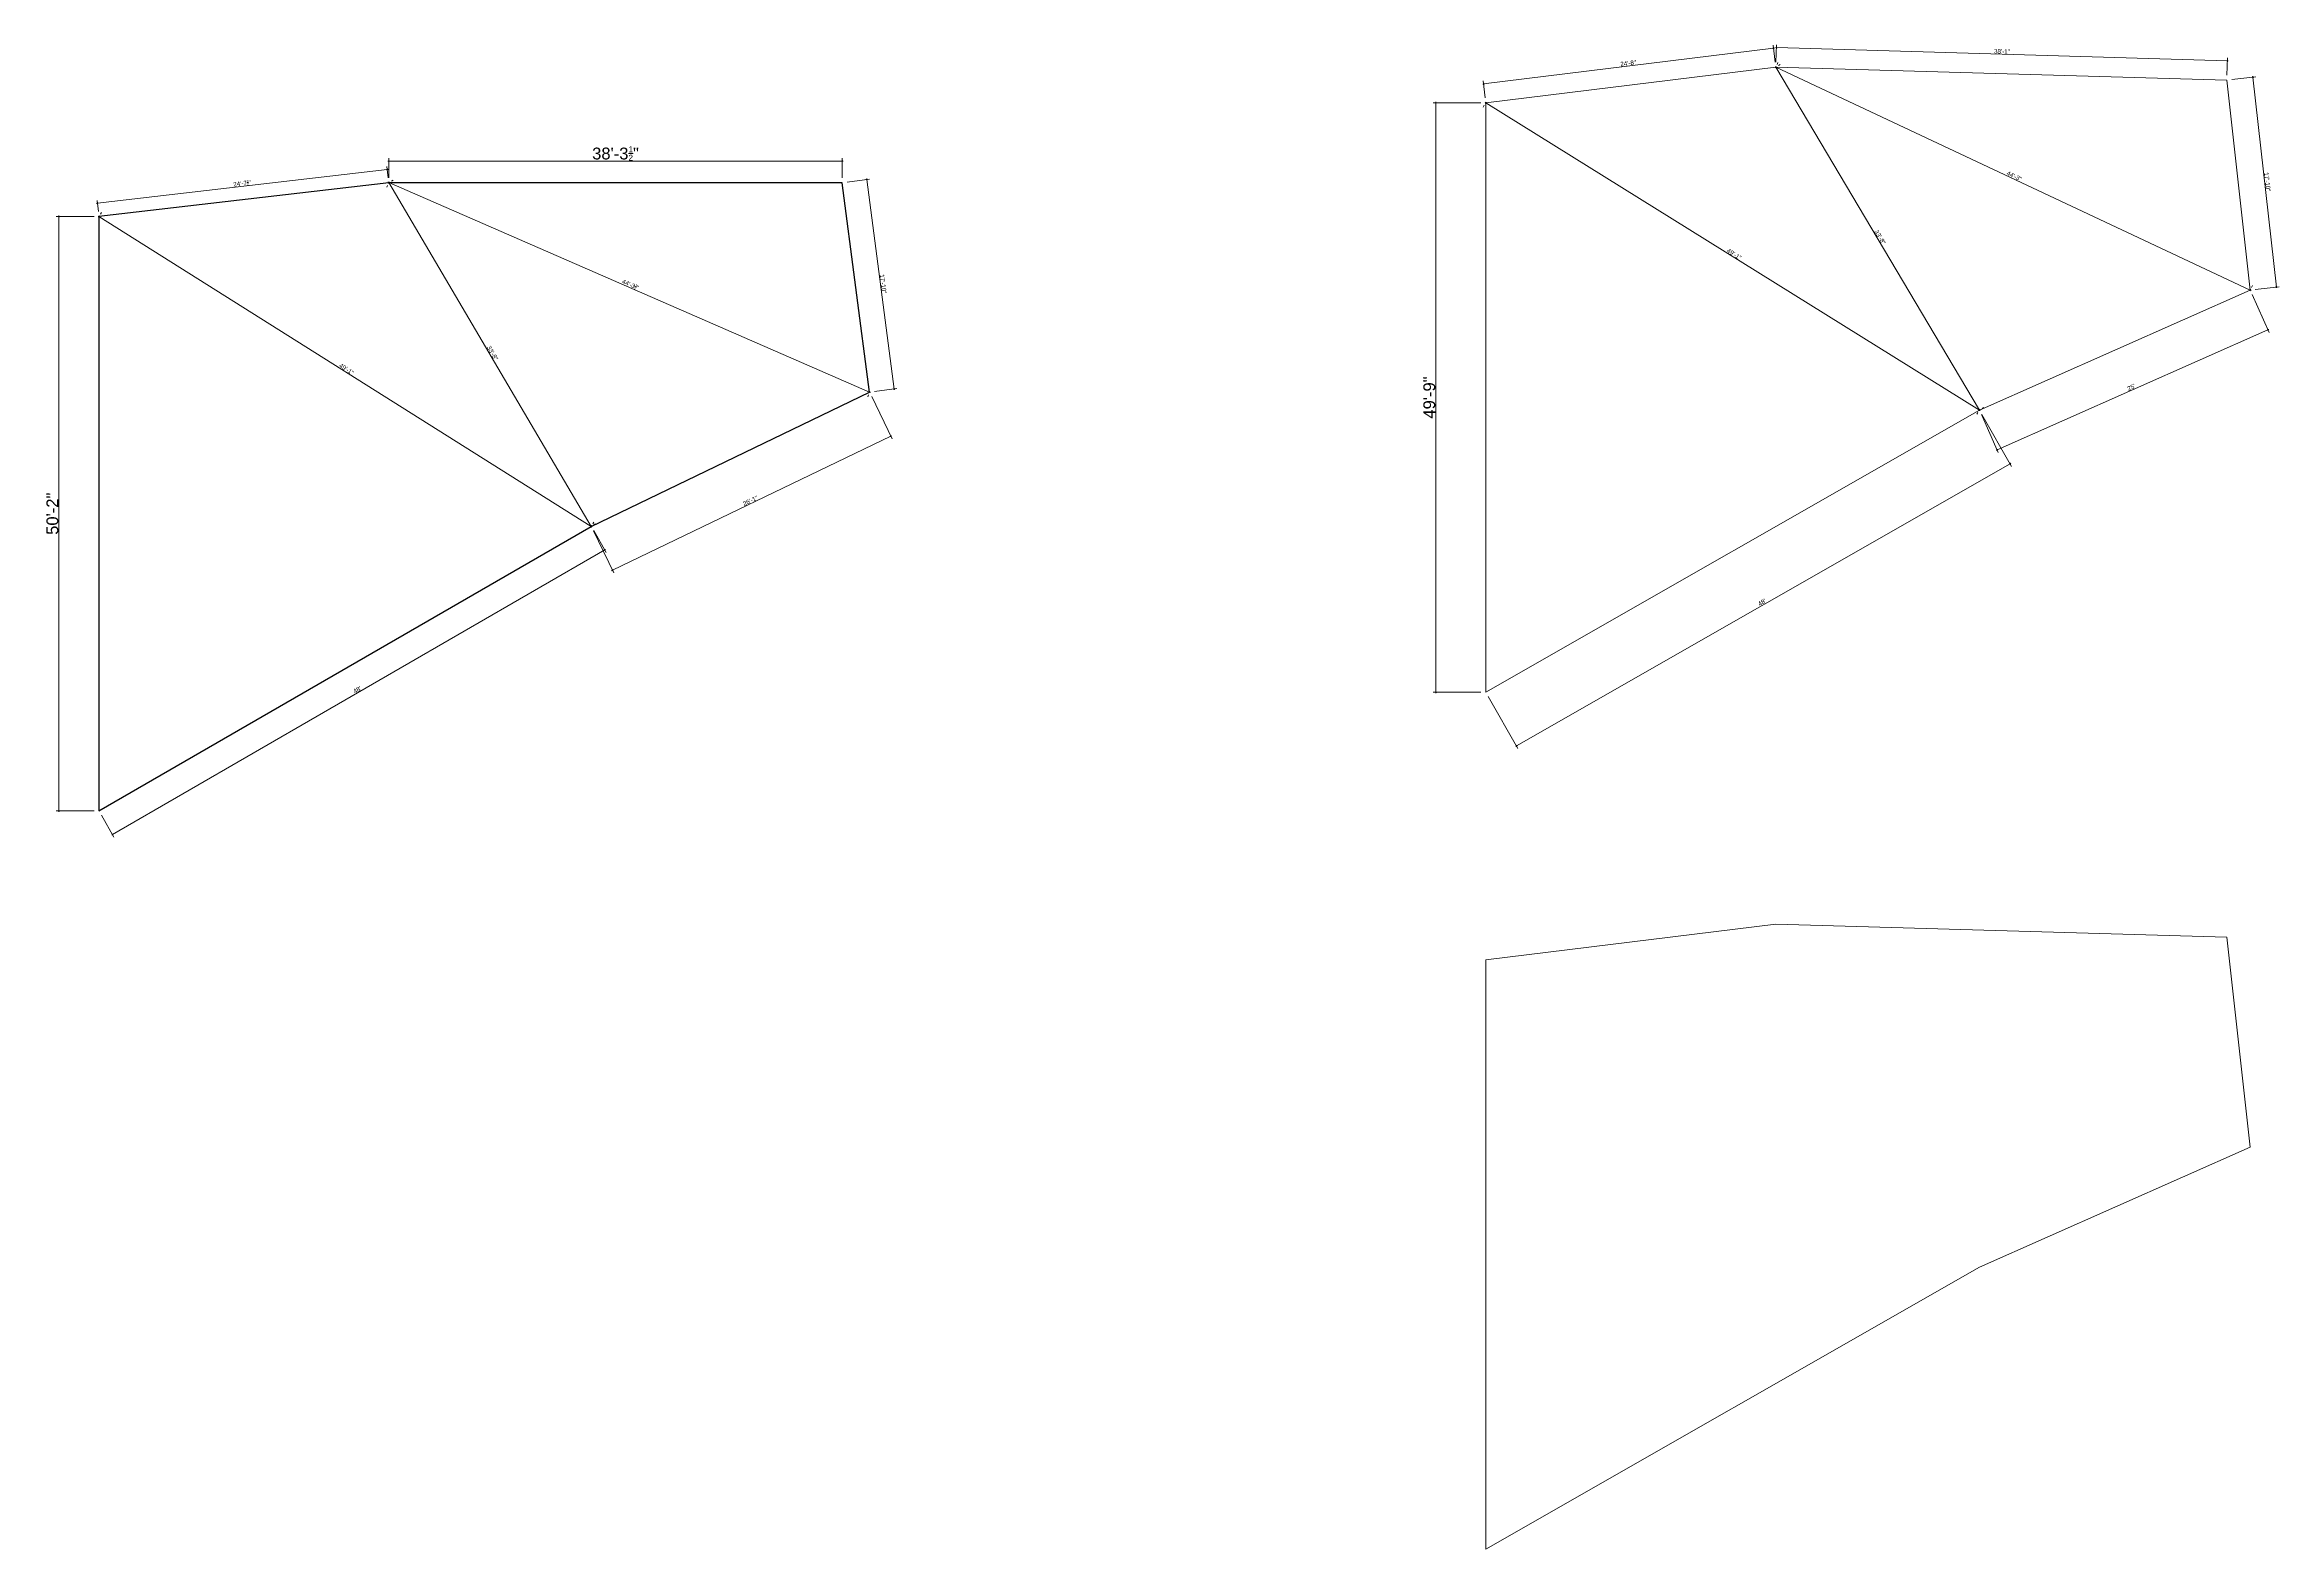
# Model space of a CAD drawing. Header units: inches. Extents: x 2 to 197762, y -33236 to 9.
# Drawn here: x 30099 to 32362, y -18539 to -17016 of the extents above; entities that cross this region are included whole.
import ezdxf

# ---------------------------------------------------------------- set-up
doc = ezdxf.new("R2010")
doc.units = ezdxf.units.IN
doc.header["$LTSCALE"] = 5
doc.header["$MEASUREMENT"] = 0
doc.layers.add('A-WALL', color=7, linetype='Continuous', lineweight=9)
doc.layers.add('dim line', color=7, linetype='Continuous', lineweight=15, true_color=0xfab2b2)
doc.layers.add('WALL', color=7, linetype='Continuous')
doc.styles.get("Standard").update_dxf_attribs({"font": 'arial.ttf'})
doc.dimstyles.new('Standard$0', dxfattribs={"dimtxt": 6, "dimasz": 4, "dimexe": 3, "dimexo": 6, "dimgap": 3, "dimtad": 1, "dimdec": 1, "dimzin": 0, "dimdsep": 46, "dimlunit": 4, "dimtxsty": 'Standard', "dimcen": 0.09, "dimclrd": 6, "dimclre": 6, "dimclrt": 7, "dimadec": 0, "dimazin": 0, "dimtfac": 1, "dimtdec": 1, "dimtix": 1, "dimtofl": 0, "dimtmove": 1, "dimatfit": 3, "dimfxl": 1, "dimtolj": 1, "dimtzin": 0, "dimlwd": 18, "dimlwe": 18, "dimarcsym": 0})

# ---------------------------------------------------------------- blocks, each defined once
blk = doc.blocks.new('oblique')
at = {"color": 0, "lineweight": -2}
blk.add_line((0.25, 0.25), (-0.25, -0.25), dxfattribs=at)
at = {"layer": 'dim line', "lineweight": 9}
for p, q in [((-0.4375, 0), (0.4375, 0)), ((0, 0.4375), (0, -0.4375))]:
    blk.add_line(p, q, dxfattribs=at)
blk = doc.blocks.new('*D516')
at = {"layer": 'A-WALL', "color": 33, "lineweight": 0, "ltscale": 5, "transparency": 16777216}
blk.add_line((30445.7, -17142.1), (30152.1, -17176.3), dxfattribs=at)
at = {"layer": 'A-WALL', "color": 47, "lineweight": 0, "ltscale": 5, "transparency": 16777216}
for p, q in [((30446.7, -17150.5), (30445.4, -17139.1)), ((30153.1, -17184.7), (30151.8, -17173.4))]:
    blk.add_line(p, q, dxfattribs=at)
at = {"layer": 'Defpoints', "color": 0, "ltscale": 5, "transparency": 16777216}
for p in [(30447.3, -17155.4), (30152.1, -17176.3), (30153.7, -17189.7)]:
    blk.add_point(p, dxfattribs=at)
at = {"layer": 'A-WALL', "color": 33, "lineweight": 0, "ltscale": 5, "transparency": 16777216, "xscale": 2, "yscale": 2, "zscale": 2}
for p, rotation in [((30445.7, -17142.1), 6.656485109489738), ((30152.1, -17176.3), 186.6564851094898)]:
    blk.add_blockref('oblique', p, dxfattribs=dict(at, rotation=rotation))
at = {"layer": 'A-WALL', "color": 7, "ltscale": 5, "transparency": 16777216, "insert": (30298.6, -17156.1), "char_height": 4.5, "attachment_point": 5, "rotation": 6.6565}
blk.add_mtext('\\A1;24\'-7{\\H0.5x;\\S1/2;}"', dxfattribs=at)
blk = doc.blocks.new('_OBLIQUE')
at = {"color": 0, "linetype": 'ByBlock'}
blk.add_line((-0.5, -0.5), (0.5, 0.5), dxfattribs=at)
blk = doc.blocks.new('*D517')
at = {"layer": 'A-WALL', "color": 47, "lineweight": 0, "ltscale": 5, "transparency": 16777216}
for p, q in [((30447.3, -17150.4), (30447.3, -17130.6)), ((30906.7, -17150.4), (30906.7, -17130.6))]:
    blk.add_line(p, q, dxfattribs=at)
at = {"layer": 'A-WALL', "color": 33, "lineweight": 0, "ltscale": 5, "transparency": 16777216}
blk.add_line((30906.7, -17133.6), (30447.3, -17133.6), dxfattribs=at)
at = {"layer": 'Defpoints', "color": 0, "ltscale": 5, "transparency": 16777216}
for p in [(30447.3, -17133.6), (30447.3, -17155.4), (30906.7, -17155.4)]:
    blk.add_point(p, dxfattribs=at)
at = {"layer": 'A-WALL', "color": 33, "lineweight": 0, "ltscale": 5, "transparency": 16777216, "xscale": 2, "yscale": 2, "zscale": 2, "rotation": 180}
blk.add_blockref('oblique', (30447.3, -17133.6), dxfattribs=at)
at = {"layer": 'A-WALL', "color": 33, "lineweight": 0, "ltscale": 5, "transparency": 16777216, "xscale": 2, "yscale": 2, "zscale": 2}
blk.add_blockref('oblique', (30906.7, -17133.6), dxfattribs=at)
at = {"layer": 'A-WALL', "color": 7, "ltscale": 5, "transparency": 16777216, "insert": (30677, -17125.9), "char_height": 12, "attachment_point": 5}
blk.add_mtext('\\A1;38\'-3{\\H0.5x;\\S1/2;}"', dxfattribs=at)
blk = doc.blocks.new('*D518')
at = {"layer": 'A-WALL', "color": 47, "lineweight": 0, "ltscale": 5, "transparency": 16777216}
for p, q in [((30911.6, -17154.8), (30934.4, -17151.8)), ((30939.3, -17367), (30962.1, -17364))]:
    blk.add_line(p, q, dxfattribs=at)
at = {"layer": 'A-WALL', "color": 33, "lineweight": 0, "ltscale": 5, "transparency": 16777216}
blk.add_line((30959.2, -17364.4), (30931.5, -17152.2), dxfattribs=at)
at = {"layer": 'Defpoints', "color": 0, "ltscale": 5, "transparency": 16777216}
for p in [(30906.7, -17155.4), (30931.5, -17152.2), (30934.4, -17367.6)]:
    blk.add_point(p, dxfattribs=at)
at = {"layer": 'A-WALL', "color": 33, "lineweight": 0, "ltscale": 5, "transparency": 16777216, "xscale": 2, "yscale": 2, "zscale": 2}
for p, rotation in [((30931.5, -17152.2), 97.43550611295043), ((30959.2, -17364.4), 277.4355061129505)]:
    blk.add_blockref('oblique', p, dxfattribs=dict(at, rotation=rotation))
at = {"layer": 'A-WALL', "color": 7, "ltscale": 5, "transparency": 16777216, "insert": (30948.1, -17257.9), "char_height": 4.5, "attachment_point": 5, "rotation": 277.4355}
blk.add_mtext('\\A1;17\'-10"', dxfattribs=at)
blk = doc.blocks.new('*D519')
at = {"layer": 'A-WALL', "color": 47, "lineweight": 0, "ltscale": 5, "transparency": 16777216}
for p, q in [((30936.5, -17372.1), (30957.1, -17414.8)), ((30654.6, -17508), (30675.1, -17550.7))]:
    blk.add_line(p, q, dxfattribs=at)
at = {"layer": 'A-WALL', "color": 33, "lineweight": 0, "ltscale": 5, "transparency": 16777216}
blk.add_line((30673.8, -17548), (30955.8, -17412.1), dxfattribs=at)
at = {"layer": 'Defpoints', "color": 0, "ltscale": 5, "transparency": 16777216}
for p in [(30934.4, -17367.6), (30955.8, -17412.1), (30652.4, -17503.5)]:
    blk.add_point(p, dxfattribs=at)
at = {"layer": 'A-WALL', "color": 33, "lineweight": 0, "ltscale": 5, "transparency": 16777216, "xscale": 2, "yscale": 2, "zscale": 2}
for p, rotation in [((30955.8, -17412.1), 25.72641114425587), ((30673.8, -17548), 205.7264111442559)]:
    blk.add_blockref('oblique', p, dxfattribs=dict(at, rotation=rotation))
at = {"layer": 'A-WALL', "color": 7, "ltscale": 5, "transparency": 16777216, "insert": (30813.6, -17477.5), "char_height": 4.5, "attachment_point": 5, "rotation": 25.7264}
blk.add_mtext('\\A1;26\'-1"', dxfattribs=at)
blk = doc.blocks.new('*D520')
at = {"layer": 'A-WALL', "color": 47, "lineweight": 0, "ltscale": 5, "transparency": 16777216}
for p, q in [((30654.9, -17507.8), (30667.6, -17529.9)), ((30156.2, -17796), (30168.9, -17818.1))]:
    blk.add_line(p, q, dxfattribs=at)
at = {"layer": 'A-WALL', "color": 33, "lineweight": 0, "ltscale": 5, "transparency": 16777216}
blk.add_line((30167.4, -17815.5), (30666.1, -17527.3), dxfattribs=at)
at = {"layer": 'Defpoints', "color": 0, "ltscale": 5, "transparency": 16777216}
for p in [(30652.4, -17503.5), (30666.1, -17527.3), (30153.7, -17791.7)]:
    blk.add_point(p, dxfattribs=at)
at = {"layer": 'A-WALL', "color": 33, "lineweight": 0, "ltscale": 5, "transparency": 16777216, "xscale": 2, "yscale": 2, "zscale": 2}
for p, rotation in [((30666.1, -17527.3), 30.02282740669087), ((30167.4, -17815.5), 210.0228274066909)]:
    blk.add_blockref('oblique', p, dxfattribs=dict(at, rotation=rotation))
at = {"layer": 'A-WALL', "color": 7, "ltscale": 5, "transparency": 16777216, "insert": (30415.4, -17669), "char_height": 4.5, "attachment_point": 5, "rotation": 30.0228}
blk.add_mtext("\\A1;48'", dxfattribs=at)
blk = doc.blocks.new('*D521')
at = {"layer": 'A-WALL', "color": 47, "lineweight": 0, "ltscale": 5, "transparency": 16777216}
for p, q in [((30148.7, -17189.7), (30110.2, -17189.7)), ((30148.7, -17791.7), (30110.2, -17791.7))]:
    blk.add_line(p, q, dxfattribs=at)
at = {"layer": 'A-WALL', "color": 33, "lineweight": 0, "ltscale": 5, "transparency": 16777216}
blk.add_line((30113.2, -17189.7), (30113.2, -17791.7), dxfattribs=at)
at = {"layer": 'Defpoints', "color": 0, "ltscale": 5, "transparency": 16777216}
for p in [(30153.7, -17189.7), (30113.2, -17791.7), (30153.7, -17791.7)]:
    blk.add_point(p, dxfattribs=at)
at = {"layer": 'A-WALL', "color": 33, "lineweight": 0, "ltscale": 5, "transparency": 16777216, "xscale": 2, "yscale": 2, "zscale": 2}
for p, rotation in [((30113.2, -17189.7), 90), ((30113.2, -17791.7), 270)]:
    blk.add_blockref('oblique', p, dxfattribs=dict(at, rotation=rotation))
at = {"layer": 'A-WALL', "color": 7, "ltscale": 5, "transparency": 16777216, "insert": (30106.6, -17490.7), "char_height": 12, "attachment_point": 5, "rotation": 90}
blk.add_mtext('\\A1;50\'-2"', dxfattribs=at)
blk = doc.blocks.new('*D522')
at = {"layer": 'A-WALL', "color": 33, "lineweight": 0, "ltscale": 5, "transparency": 16777216}
blk.add_line((30153.7, -17189.7), (30652.4, -17503.5), dxfattribs=at)
at = {"layer": 'A-WALL', "color": 47, "lineweight": 0, "ltscale": 5, "transparency": 16777216}
for p, q in [((30156.3, -17185.5), (30155.3, -17187.2)), ((30655.1, -17499.3), (30654, -17501))]:
    blk.add_line(p, q, dxfattribs=at)
at = {"layer": 'Defpoints', "color": 0, "ltscale": 5, "transparency": 16777216}
for p in [(30153.7, -17189.7), (30652.4, -17503.5), (30652.4, -17503.5)]:
    blk.add_point(p, dxfattribs=at)
at = {"layer": 'A-WALL', "color": 33, "lineweight": 0, "ltscale": 5, "transparency": 16777216, "xscale": 2, "yscale": 2, "zscale": 2}
for p, rotation in [((30153.7, -17189.7), 147.8211343331259), ((30652.4, -17503.5), 327.8211343331259)]:
    blk.add_blockref('oblique', p, dxfattribs=dict(at, rotation=rotation))
at = {"layer": 'A-WALL', "color": 7, "ltscale": 5, "transparency": 16777216, "insert": (30404.5, -17344.2), "char_height": 4.5, "attachment_point": 5, "rotation": 327.8211}
blk.add_mtext('\\A1;49\'-1"', dxfattribs=at)
blk = doc.blocks.new('*D523')
at = {"layer": 'A-WALL', "color": 33, "lineweight": 0, "ltscale": 5, "transparency": 16777216}
blk.add_line((30447.3, -17155.4), (30652.4, -17503.5), dxfattribs=at)
at = {"layer": 'A-WALL', "color": 47, "lineweight": 0, "ltscale": 5, "transparency": 16777216}
for p, q in [((30451.6, -17152.9), (30449.9, -17153.9)), ((30656.7, -17501), (30655, -17502))]:
    blk.add_line(p, q, dxfattribs=at)
at = {"layer": 'Defpoints', "color": 0, "ltscale": 5, "transparency": 16777216}
for p in [(30447.3, -17155.4), (30652.4, -17503.5), (30652.4, -17503.5)]:
    blk.add_point(p, dxfattribs=at)
at = {"layer": 'A-WALL', "color": 33, "lineweight": 0, "ltscale": 5, "transparency": 16777216, "xscale": 2, "yscale": 2, "zscale": 2}
for p, rotation in [((30447.3, -17155.4), 120.5085900979861), ((30652.4, -17503.5), 300.5085900979861)]:
    blk.add_blockref('oblique', p, dxfattribs=dict(at, rotation=rotation))
at = {"layer": 'A-WALL', "color": 7, "ltscale": 5, "transparency": 16777216, "insert": (30552.3, -17328), "char_height": 4.5, "attachment_point": 5, "rotation": 300.5086}
blk.add_mtext('\\A1;33\'-8"', dxfattribs=at)
blk = doc.blocks.new('*D524')
at = {"layer": 'A-WALL', "color": 47, "lineweight": 0, "ltscale": 5, "transparency": 16777216}
for p, q in [((30445.3, -17160), (30446.1, -17158.2)), ((30932.4, -17372.2), (30933.2, -17370.4))]:
    blk.add_line(p, q, dxfattribs=at)
at = {"layer": 'A-WALL', "color": 33, "lineweight": 0, "ltscale": 5, "transparency": 16777216}
blk.add_line((30447.3, -17155.4), (30934.4, -17367.6), dxfattribs=at)
at = {"layer": 'Defpoints', "color": 0, "ltscale": 5, "transparency": 16777216}
for p in [(30447.3, -17155.4), (30934.4, -17367.6), (30934.4, -17367.6)]:
    blk.add_point(p, dxfattribs=at)
at = {"layer": 'A-WALL', "color": 33, "lineweight": 0, "ltscale": 5, "transparency": 16777216, "xscale": 2, "yscale": 2, "zscale": 2}
for p, rotation in [((30447.3, -17155.4), 156.4590553134305), ((30934.4, -17367.6), 336.4590553134306)]:
    blk.add_blockref('oblique', p, dxfattribs=dict(at, rotation=rotation))
at = {"layer": 'A-WALL', "color": 7, "ltscale": 5, "transparency": 16777216, "insert": (30692.1, -17258.6), "char_height": 4.5, "attachment_point": 5, "rotation": 336.4591}
blk.add_mtext('\\A1;44\'-3{\\H0.5x;\\S1/2;}"', dxfattribs=at)
blk = doc.blocks.new('*D525')
at = {"layer": 'A-WALL', "color": 33, "lineweight": 0, "ltscale": 5, "transparency": 16777216}
blk.add_line((31556.3, -17055.4), (31850, -17019.2), dxfattribs=at)
at = {"layer": 'A-WALL', "color": 47, "lineweight": 0, "ltscale": 5, "transparency": 16777216}
for p, q in [((31851.8, -17033.4), (31849.7, -17016.3)), ((31558, -17069.6), (31555.9, -17052.4))]:
    blk.add_line(p, q, dxfattribs=at)
at = {"layer": 'Defpoints', "color": 0, "ltscale": 5, "transparency": 16777216}
for p in [(31850, -17019.2), (31852.4, -17038.4), (31558.6, -17074.5)]:
    blk.add_point(p, dxfattribs=at)
at = {"layer": 'A-WALL', "color": 33, "lineweight": 0, "ltscale": 5, "transparency": 16777216, "xscale": 2, "yscale": 2, "zscale": 2}
for p, rotation in [((31850, -17019.2), 7.018816084366373), ((31556.3, -17055.4), 187.0188160843664)]:
    blk.add_blockref('oblique', p, dxfattribs=dict(at, rotation=rotation))
at = {"layer": 'A-WALL', "color": 7, "ltscale": 5, "transparency": 16777216, "insert": (31702.8, -17034.5), "char_height": 4.5, "attachment_point": 5, "rotation": 7.0188}
blk.add_mtext('\\A1;24\'-8"', dxfattribs=at)
blk = doc.blocks.new('*D526')
at = {"layer": 'A-WALL', "color": 47, "lineweight": 0, "ltscale": 5, "transparency": 16777216}
for p, q in [((31852.5, -17033.4), (31853, -17015.7)), ((32309.3, -17046.5), (32309.9, -17028.9))]:
    blk.add_line(p, q, dxfattribs=at)
at = {"layer": 'A-WALL', "color": 33, "lineweight": 0, "ltscale": 5, "transparency": 16777216}
blk.add_line((32309.8, -17031.9), (31853, -17018.7), dxfattribs=at)
at = {"layer": 'Defpoints', "color": 0, "ltscale": 5, "transparency": 16777216}
for p in [(31853, -17018.7), (31852.4, -17038.4), (32309.2, -17051.5)]:
    blk.add_point(p, dxfattribs=at)
at = {"layer": 'A-WALL', "color": 33, "lineweight": 0, "ltscale": 5, "transparency": 16777216, "xscale": 2, "yscale": 2, "zscale": 2}
for p, rotation in [((31853, -17018.7), 178.3509161313351), ((32309.8, -17031.9), 358.3509161313351)]:
    blk.add_blockref('oblique', p, dxfattribs=dict(at, rotation=rotation))
at = {"layer": 'A-WALL', "color": 7, "ltscale": 5, "transparency": 16777216, "insert": (32081.4, -17022.5), "char_height": 4.5, "attachment_point": 5, "rotation": 358.3509}
blk.add_mtext('\\A1;38\'-1"', dxfattribs=at)
blk = doc.blocks.new('*D527')
at = {"layer": 'A-WALL', "color": 47, "lineweight": 0, "ltscale": 5, "transparency": 16777216}
for p, q in [((31553.6, -17074.5), (31505.1, -17074.5)), ((31553.6, -17671.5), (31505.1, -17671.5))]:
    blk.add_line(p, q, dxfattribs=at)
at = {"layer": 'A-WALL', "color": 33, "lineweight": 0, "ltscale": 5, "transparency": 16777216}
blk.add_line((31508.1, -17074.5), (31508.1, -17671.5), dxfattribs=at)
at = {"layer": 'Defpoints', "color": 0, "ltscale": 5, "transparency": 16777216}
for p in [(31558.6, -17074.5), (31508.1, -17671.5), (31558.6, -17671.5)]:
    blk.add_point(p, dxfattribs=at)
at = {"layer": 'A-WALL', "color": 33, "lineweight": 0, "ltscale": 5, "transparency": 16777216, "xscale": 2, "yscale": 2, "zscale": 2}
for p, rotation in [((31508.1, -17074.5), 90), ((31508.1, -17671.5), 270)]:
    blk.add_blockref('oblique', p, dxfattribs=dict(at, rotation=rotation))
at = {"layer": 'A-WALL', "color": 7, "ltscale": 5, "transparency": 16777216, "insert": (31501.4, -17373), "char_height": 12, "attachment_point": 5, "rotation": 90}
blk.add_mtext('\\A1;49\'-9"', dxfattribs=at)
blk = doc.blocks.new('*D528')
at = {"layer": 'A-WALL', "color": 47, "lineweight": 0, "ltscale": 5, "transparency": 16777216}
for p, q in [((32061.2, -17390.1), (32091.2, -17442.7)), ((31561.1, -17675.9), (31591.1, -17728.5))]:
    blk.add_line(p, q, dxfattribs=at)
at = {"layer": 'A-WALL', "color": 33, "lineweight": 0, "ltscale": 5, "transparency": 16777216}
blk.add_line((32089.7, -17440), (31589.7, -17725.9), dxfattribs=at)
at = {"layer": 'Defpoints', "color": 0, "ltscale": 5, "transparency": 16777216}
for p in [(32058.7, -17385.7), (31558.6, -17671.5), (31589.7, -17725.9)]:
    blk.add_point(p, dxfattribs=at)
at = {"layer": 'A-WALL', "color": 33, "lineweight": 0, "ltscale": 5, "transparency": 16777216, "xscale": 2, "yscale": 2, "zscale": 2}
for p, rotation in [((32089.7, -17440), 29.74943163839559), ((31589.7, -17725.9), 209.7494316383956)]:
    blk.add_blockref('oblique', p, dxfattribs=dict(at, rotation=rotation))
at = {"layer": 'A-WALL', "color": 7, "ltscale": 5, "transparency": 16777216, "insert": (31838.3, -17580.5), "char_height": 4.5, "attachment_point": 5, "rotation": 29.7494}
blk.add_mtext("\\A1;48'", dxfattribs=at)
blk = doc.blocks.new('*D529')
at = {"layer": 'A-WALL', "color": 47, "lineweight": 0, "ltscale": 5, "transparency": 16777216}
for p, q in [((32335, -17268.8), (32352, -17307.2)), ((32060.7, -17390.3), (32077.7, -17428.7))]:
    blk.add_line(p, q, dxfattribs=at)
at = {"layer": 'A-WALL', "color": 33, "lineweight": 0, "ltscale": 5, "transparency": 16777216}
blk.add_line((32076.5, -17426), (32350.8, -17304.4), dxfattribs=at)
at = {"layer": 'Defpoints', "color": 0, "ltscale": 5, "transparency": 16777216}
for p in [(32333, -17264.2), (32350.8, -17304.4), (32058.7, -17385.7)]:
    blk.add_point(p, dxfattribs=at)
at = {"layer": 'A-WALL', "color": 33, "lineweight": 0, "ltscale": 5, "transparency": 16777216, "xscale": 2, "yscale": 2, "zscale": 2}
for p, rotation in [((32350.8, -17304.4), 23.89684797502169), ((32076.5, -17426), 203.8968479750217)]:
    blk.add_blockref('oblique', p, dxfattribs=dict(at, rotation=rotation))
at = {"layer": 'A-WALL', "color": 7, "ltscale": 5, "transparency": 16777216, "insert": (32212.5, -17362.7), "char_height": 4.5, "attachment_point": 5, "rotation": 23.8968}
blk.add_mtext("\\A1;25'", dxfattribs=at)
blk = doc.blocks.new('*D530')
at = {"layer": 'A-WALL', "color": 47, "lineweight": 0, "ltscale": 5, "transparency": 16777216}
for p, q in [((32314.2, -17051), (32338.6, -17048.2)), ((32337.9, -17263.6), (32362.4, -17260.9))]:
    blk.add_line(p, q, dxfattribs=at)
at = {"layer": 'A-WALL', "color": 33, "lineweight": 0, "ltscale": 5, "transparency": 16777216}
blk.add_line((32359.4, -17261.2), (32335.6, -17048.6), dxfattribs=at)
at = {"layer": 'Defpoints', "color": 0, "ltscale": 5, "transparency": 16777216}
for p in [(32309.2, -17051.5), (32335.6, -17048.6), (32333, -17264.2)]:
    blk.add_point(p, dxfattribs=at)
at = {"layer": 'A-WALL', "color": 33, "lineweight": 0, "ltscale": 5, "transparency": 16777216, "xscale": 2, "yscale": 2, "zscale": 2}
for p, rotation in [((32335.6, -17048.6), 96.37881123059735), ((32359.4, -17261.2), 276.3788112305974)]:
    blk.add_blockref('oblique', p, dxfattribs=dict(at, rotation=rotation))
at = {"layer": 'A-WALL', "color": 7, "ltscale": 5, "transparency": 16777216, "insert": (32350.3, -17154.6), "char_height": 4.5, "attachment_point": 5, "rotation": 276.3788}
blk.add_mtext('\\A1;17\'-10"', dxfattribs=at)
blk = doc.blocks.new('*D531')
at = {"layer": 'A-WALL', "color": 33, "lineweight": 0, "ltscale": 5, "transparency": 16777216}
blk.add_line((32333, -17264.2), (31852.4, -17038.4), dxfattribs=at)
at = {"layer": 'A-WALL', "color": 47, "lineweight": 0, "ltscale": 5, "transparency": 16777216}
for p, q in [((31854.5, -17033.8), (31853.7, -17035.7)), ((32335.1, -17259.7), (32334.3, -17261.5))]:
    blk.add_line(p, q, dxfattribs=at)
at = {"layer": 'Defpoints', "color": 0, "ltscale": 5, "transparency": 16777216}
for p in [(31852.4, -17038.4), (31852.4, -17038.4), (32333, -17264.2)]:
    blk.add_point(p, dxfattribs=at)
at = {"layer": 'A-WALL', "color": 33, "lineweight": 0, "ltscale": 5, "transparency": 16777216, "xscale": 2, "yscale": 2, "zscale": 2}
for p, rotation in [((31852.4, -17038.4), 154.8312552838145), ((32333, -17264.2), 334.8312552838145)]:
    blk.add_blockref('oblique', p, dxfattribs=dict(at, rotation=rotation))
at = {"layer": 'A-WALL', "color": 7, "ltscale": 5, "transparency": 16777216, "insert": (32093.9, -17148.8), "char_height": 4.5, "attachment_point": 5, "rotation": 334.8313}
blk.add_mtext('\\A1;44\'-3"', dxfattribs=at)
blk = doc.blocks.new('*D532')
at = {"layer": 'A-WALL', "color": 33, "lineweight": 0, "ltscale": 5, "transparency": 16777216}
blk.add_line((31852.4, -17038.4), (32058.7, -17385.7), dxfattribs=at)
at = {"layer": 'A-WALL', "color": 47, "lineweight": 0, "ltscale": 5, "transparency": 16777216}
for p, q in [((31856.7, -17035.8), (31855, -17036.8)), ((32063, -17383.2), (32061.3, -17384.2))]:
    blk.add_line(p, q, dxfattribs=at)
at = {"layer": 'Defpoints', "color": 0, "ltscale": 5, "transparency": 16777216}
for p in [(31852.4, -17038.4), (32058.7, -17385.7), (32058.7, -17385.7)]:
    blk.add_point(p, dxfattribs=at)
at = {"layer": 'A-WALL', "color": 33, "lineweight": 0, "ltscale": 5, "transparency": 16777216, "xscale": 2, "yscale": 2, "zscale": 2}
for p, rotation in [((31852.4, -17038.4), 120.7072929695571), ((32058.7, -17385.7), 300.707292969557)]:
    blk.add_blockref('oblique', p, dxfattribs=dict(at, rotation=rotation))
at = {"layer": 'A-WALL', "color": 7, "ltscale": 5, "transparency": 16777216, "insert": (31957.9, -17210.6), "char_height": 4.5, "attachment_point": 5, "rotation": 300.7073}
blk.add_mtext('\\A1;33\'-8"', dxfattribs=at)
blk = doc.blocks.new('*D533')
at = {"layer": 'A-WALL', "color": 47, "lineweight": 0, "ltscale": 5, "transparency": 16777216}
for p, q in [((31556, -17078.8), (31557, -17077.1)), ((32056.1, -17390), (32057.1, -17388.3))]:
    blk.add_line(p, q, dxfattribs=at)
at = {"layer": 'A-WALL', "color": 33, "lineweight": 0, "ltscale": 5, "transparency": 16777216}
blk.add_line((31558.6, -17074.5), (32058.7, -17385.7), dxfattribs=at)
at = {"layer": 'Defpoints', "color": 0, "ltscale": 5, "transparency": 16777216}
for p in [(31558.6, -17074.5), (32058.7, -17385.7), (32058.7, -17385.7)]:
    blk.add_point(p, dxfattribs=at)
at = {"layer": 'A-WALL', "color": 33, "lineweight": 0, "ltscale": 5, "transparency": 16777216, "xscale": 2, "yscale": 2, "zscale": 2}
for p, rotation in [((31558.6, -17074.5), 148.10755341689), ((32058.7, -17385.7), 328.10755341689)]:
    blk.add_blockref('oblique', p, dxfattribs=dict(at, rotation=rotation))
at = {"layer": 'A-WALL', "color": 7, "ltscale": 5, "transparency": 16777216, "insert": (31810.1, -17227.8), "char_height": 4.5, "attachment_point": 5, "rotation": 328.1076}
blk.add_mtext('\\A1;49\'-1"', dxfattribs=at)

msp = doc.modelspace()

# ---------------------------------------------------------------- linework, layer by layer
at = {"layer": 'A-WALL', "ltscale": 5}
for p, q in [((31558.61, -17074.54), (31852.39, -17038.37)), ((31852.39, -17038.37), (32058.69, -17385.72)), ((32332.97, -17264.2), (31852.39, -17038.37)), ((32309.2, -17051.52), (31852.39, -17038.37)), ((32332.97, -17264.2), (32309.2, -17051.52)), ((31558.61, -17074.54), (31558.61, -17671.54)), ((31558.61, -17074.54), (32058.69, -17385.72)), ((32058.69, -17385.72), (32332.97, -17264.2)), ((32058.69, -17385.72), (31558.61, -17671.54))]:
    msp.add_line(p, q, dxfattribs=at)
msp.add_lwpolyline([(31558.61, -18539.43), (32058.69, -18253.61), (32332.97, -18132.08), (32309.2, -17919.41), (31852.39, -17906.26), (31558.61, -17942.43)], close=True, dxfattribs=at)
at = {"layer": 'WALL', "ltscale": 5}
msp.add_lwpolyline([(30652.39, -17503.5), (30934.37, -17367.63), (30906.68, -17155.43), (30447.29, -17155.43), (30153.68, -17189.7), (30153.68, -17791.7), (30652.39, -17503.5)], dxfattribs=at)

# ---------------------------------------------------------------- dimensions: what is measured, and where the dimension line sits
at = {"layer": 'A-WALL', "ltscale": 5}
for p1, p2, distance, picture, middle in [((31558.61, -17074.54), (31852.39, -17038.37), 19.28, '*D525', (31702.8, -17034.55)), ((32309.2, -17051.52), (31852.39, -17038.37), -19.68, '*D526', (32081.44, -17022.48)), ((32332.97, -17264.2), (31852.39, -17038.37), 0, '*D531', (32093.87, -17148.75)), ((31852.39, -17038.37), (32058.69, -17385.72), 0, '*D532', (31957.95, -17210.62)), ((32332.97, -17264.2), (32309.2, -17051.52), -26.58, '*D530', (32350.29, -17154.6)), ((31558.61, -17074.54), (32058.69, -17385.72), 0, '*D533', (31810.13, -17227.76)), ((30447.29, -17155.43), (30153.68, -17189.7), -13.44, '*D516', (30298.56, -17156.1)), ((30447.29, -17155.43), (30934.37, -17367.63), 0, '*D524', (30692.1, -17258.62)), ((30447.29, -17155.43), (30652.39, -17503.5), 0, '*D523', (30552.25, -17328.05)), ((30934.37, -17367.63), (30906.68, -17155.43), -25, '*D518', (30948.08, -17257.94)), ((30153.68, -17189.7), (30652.39, -17503.5), 0, '*D522', (30404.52, -17344.23)), ((32058.69, -17385.72), (32332.97, -17264.2), -44.03, '*D529', (32212.53, -17362.65)), ((30652.39, -17503.5), (30934.37, -17367.63), -49.37, '*D519', (30813.6, -17477.52)), ((32058.69, -17385.72), (31558.61, -17671.54), 62.57, '*D528', (31838.31, -17580.53)), ((30153.68, -17791.7), (30652.39, -17503.5), -27.49, '*D520', (30415.39, -17668.98))]:
    dim = msp.add_aligned_dim(p1=p1, p2=p2, distance=distance, dimstyle='Standard$0', override={"dimtxt": 4.5, "dimasz": 2, "dimexo": 5, "dimgap": 0.5, "dimzin": 12, "dimpost": '\\X', "dimblk": 'oblique', "dimcen": 3, "dimclrd": 33, "dimclre": 47, "dimtfac": 0.5, "dimfxl": 3, "dimlwd": 0, "dimlwe": 0}, dxfattribs=at)
    dim.commit()
    dim.dimension.update_dxf_attribs({"geometry": picture, "text_midpoint": middle})
for base, p1, p2, picture, middle in [((31508.07, -17671.54), (31558.61, -17074.54), (31558.61, -17671.54), '*D527', (31501.45, -17373.04)), ((30113.24, -17791.7), (30153.68, -17189.7), (30153.68, -17791.7), '*D521', (30106.61, -17490.7))]:
    dim = msp.add_linear_dim(base=base, p1=p1, p2=p2, angle=90, dimstyle='Standard$0', override={"dimtxt": 12, "dimasz": 2, "dimexo": 5, "dimgap": 0.5, "dimzin": 12, "dimpost": '\\X', "dimblk": 'oblique', "dimcen": 3, "dimclrd": 33, "dimclre": 47, "dimtfac": 0.5, "dimfxl": 3, "dimlwd": 0, "dimlwe": 0}, dxfattribs=at)
    dim.commit()
    dim.dimension.update_dxf_attribs({"geometry": picture, "text_midpoint": middle})
dim = msp.add_linear_dim(base=(30447.29, -17133.55), p1=(30906.68, -17155.43), p2=(30447.29, -17155.43), dimstyle='Standard$0', override={"dimtxt": 12, "dimasz": 2, "dimexo": 5, "dimgap": 0.5, "dimzin": 12, "dimpost": '\\X', "dimblk": 'oblique', "dimcen": 3, "dimclrd": 33, "dimclre": 47, "dimtfac": 0.5, "dimfxl": 3, "dimlwd": 0, "dimlwe": 0}, dxfattribs=at)
dim.commit()
dim.dimension.update_dxf_attribs({"geometry": '*D517', "text_midpoint": (30676.98, -17125.92)})

doc.saveas('drawing.dxf')
